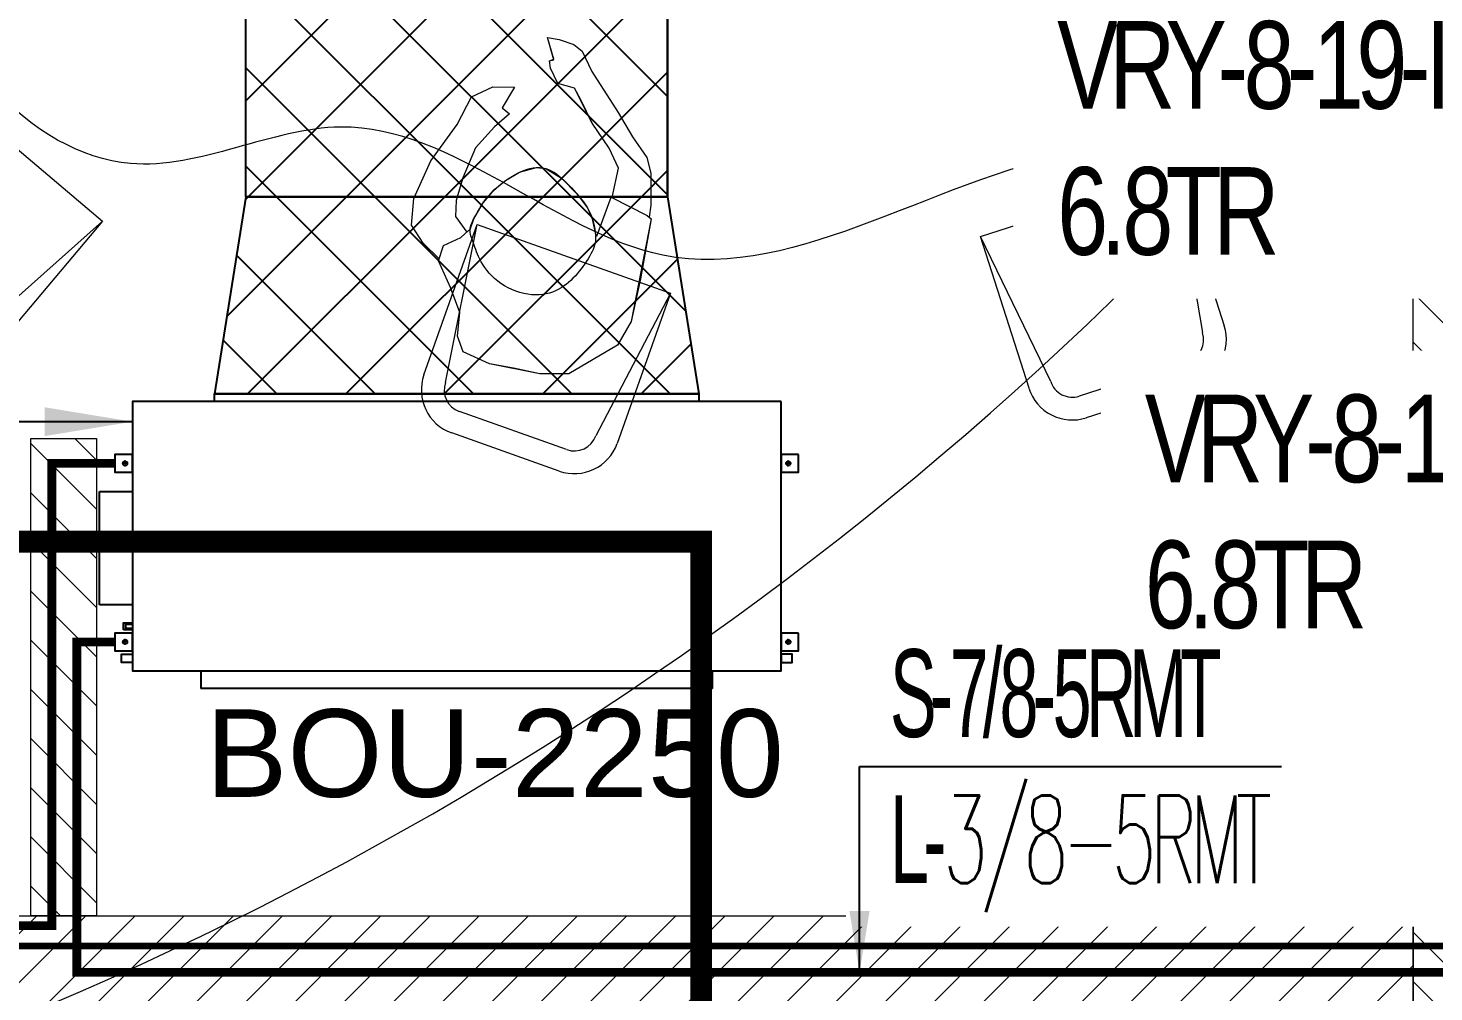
# Model space of a CAD drawing. Header units: millimetres. Extents: x -81374 to 485233, y -39075 to 157313.
# Drawn here: x 37298 to 40508, y 12944 to 15144 of the extents above; entities that cross this region are included whole.
import ezdxf
from ezdxf.enums import TextEntityAlignment as Align

# ---------------------------------------------------------------- set-up
doc = ezdxf.new("R2010")
doc.units = ezdxf.units.MM
for name, pattern in [('CENTER', [2, 1.25, -0.25, 0.25, -0.25]), ('CENTERX2', [4, 2.5, -0.5, 0.5, -0.5]), ('HIDDEN', [0.375, 0.25, -0.125])]:
    doc.linetypes.add(name, pattern=pattern)
for name, color, linetype in [('AC-RA-DIFFUSER', 6, 'Continuous'), ('CEN', 252, 'CENTER'), ('Hatch 01_UC', 7, 'Continuous'), ('M-HVAC ELLIPTICAL DUCT', 6, 'Continuous'), ('M-HVAC VRV PIPE', 152, 'Continuous'), ('M-HVAC-ELEPTICAL DUCT', 6, 'Continuous'), ('M-HVAC-TEXT', 7, 'Continuous'), ('PCE-HVACTEXT', 7, 'Continuous')]:
    doc.layers.add(name, color=color, linetype=linetype)
for name, color, linetype, lineweight in [('CB-AC CABLE TRAY', 213, 'Continuous', 15), ('DRAIN PIPE', 76, 'Continuous', 30), ('G-IMPT', 8, 'Continuous', 5), ('P-PIPE-IDEN', 7, 'Continuous', 9)]:
    doc.layers.add(name, color=color, linetype=linetype, lineweight=lineweight)
doc.styles.add('Arial_2', font='arial.ttf', dxfattribs={"height": 75})
doc.styles.add('HVAC TEXT', font='Romans.shx', dxfattribs={"width": 0.8, "height": 100})
doc.styles.add('romans', font='stylu.ttf', dxfattribs={"height": 125})
doc.styles.add('rs', font='romans.shx', dxfattribs={"width": 0.75})
doc.styles.get("Standard").update_dxf_attribs({"font": 'arial.ttf'})
doc.dimstyles.new('GLAZ ALU', dxfattribs={"dimscale": 100, "dimtxt": 2, "dimasz": 1.4, "dimexe": 0.8, "dimexo": 0.8, "dimgap": 0.75, "dimtad": 1, "dimdec": 0, "dimzin": 0, "dimdsep": 46, "dimtxsty": 'rs', "dimcen": 0.09, "dimclrd": 8, "dimclre": 8, "dimclrt": 2, "dimadec": 0, "dimazin": 0, "dimtfac": 1, "dimtdec": 0, "dimtmove": 0, "dimatfit": 3, "dimfxl": 1, "dimtolj": 1, "dimtzin": 0, "dimarcsym": 0})
doc.dimstyles.new('HVAC DIM', dxfattribs={"dimtxt": 100, "dimasz": 200, "dimexe": 50, "dimexo": 50, "dimgap": 50, "dimtad": 1, "dimtoh": 1, "dimdec": 0, "dimzin": 0, "dimdsep": 46, "dimtxsty": 'HVAC TEXT', "dimcen": 50, "dimclrd": 7, "dimclre": 7, "dimclrt": 7, "dimadec": 0, "dimazin": 0, "dimtfac": 1, "dimtdec": 0, "dimtofl": 0, "dimtmove": 0, "dimatfit": 3, "dimfxl": 1, "dimtolj": 1, "dimtzin": 0, "dimarcsym": 0})
pattern_1 = [(45, (-219788.42, -94207.17), (-112.2532, 112.2532), []), (135, (-219788.42, -94207.17), (-112.2532, -112.2532), [])]

# ---------------------------------------------------------------- blocks, each defined once
blk = doc.blocks.new('ng')
at = {"layer": 'CEN', "color": 9, "linetype": 'HIDDEN', "lineweight": 0, "ltscale": 1500, "true_color": 0xc7c8ca}
blk.add_lwpolyline([(51676.3, 27139), (51676.3, 25472.8), (47576.3, 25472.8), (47576.3, 27139)], dxfattribs=at)
blk = doc.blocks.new('floor plan 1')
at = {"layer": 'G-IMPT', "color": 8, "ltscale": 500}
for p, q in [((19660.4, -53207.9), (19905.4, -53294.8)), ((19405.9, -53614.2), (19527.6, -53271.1)), ((19643, -53256.9), (19888, -53343.8)), ((19405.9, -53614.2), (19576.6, -53288.5)), ((18209.2, -53408.8), (18456.7, -53329.5)), ((18225, -53458.4), (18472.6, -53379)), ((18587.5, -53396.8), (18698.6, -53743.4)), ((18538, -53412.7), (18698.6, -53743.4)), ((19526.7, -53495.2), (19638.1, -53429.6)), ((19526.7, -53495.2), (19638.1, -53429.6)), ((19638.1, -53429.6), (19704.5, -53429.5)), ((19638.1, -53429.6), (19704.5, -53429.5)), ((19704.5, -53429.5), (19764.6, -53442.5)), ((19704.5, -53429.5), (19764.6, -53442.5)), ((19919.7, -53410.2), (19847, -53770.6)), ((19968.7, -53427.6), (19847, -53770.6)), ((19764.6, -53442.5), (19819.4, -53453)), ((19764.6, -53442.5), (19819.4, -53453)), ((19819.4, -53453), (19879, -53480.4)), ((19819.4, -53453), (19879, -53480.4)), ((19495.4, -53549.6), (19526.7, -53495.2)), ((19495.4, -53549.6), (19526.7, -53495.2)), ((19879, -53480.4), (19892.5, -53516.1)), ((19879, -53480.4), (19892.5, -53516.1)), ((18253, -53886.3), (18191.4, -53523.8)), ((19892.5, -53516.1), (19887.2, -53570.2)), ((19892.5, -53516.1), (19887.2, -53570.2)), ((20702.3, -53778.3), (20937.3, -53500.4)), ((18253, -53886.3), (18141.9, -53539.6)), ((19474.2, -53647), (19495.4, -53549.6)), ((19474.2, -53647), (19495.4, -53549.6)), ((20702.3, -53778.3), (20977, -53534)), ((19887.2, -53570.2), (19907.9, -53627.1)), ((19887.2, -53570.2), (19907.9, -53627.1)), ((19847, -53770.6), (19405.9, -53614.2)), ((19847, -53770.6), (19405.9, -53614.2)), ((19650, -53629.8), (19655.9, -53625.9)), ((19655.9, -53625.9), (19662.1, -53622.4)), ((19662.1, -53622.4), (19668.5, -53619.2)), ((19668.5, -53619.2), (19675.4, -53616.4)), ((19675.4, -53616.4), (19682.5, -53614.1)), ((19682.5, -53614.1), (19689.9, -53612.2)), ((19689.9, -53612.2), (19697.7, -53610.9)), ((19697.7, -53610.9), (19705.7, -53610.1)), ((19705.7, -53610.1), (19714.2, -53610)), ((19714.2, -53610), (19722.9, -53610.4)), ((19722.9, -53610.4), (19731.9, -53611.5)), ((19731.9, -53611.5), (19741, -53613.3)), ((19741, -53613.3), (19750.2, -53615.6)), ((19750.2, -53615.6), (19759.3, -53618.5)), ((19759.3, -53618.5), (19768.2, -53622)), ((19768.2, -53622), (19776.9, -53626.1)), ((19776.9, -53626.1), (19785.2, -53630.7)), ((19907.9, -53627.1), (19935.5, -53687.8)), ((19907.9, -53627.1), (19935.5, -53687.8)), ((19450.2, -53783.7), (19474.2, -53647)), ((19450.2, -53783.7), (19474.2, -53647)), ((19614.7, -53663.9), (19619.3, -53658.4)), ((19619.3, -53658.4), (19623.9, -53653.1)), ((19623.9, -53653.1), (19628.8, -53648)), ((19628.8, -53648), (19633.7, -53643.1)), ((19633.7, -53643.1), (19638.9, -53638.4)), ((19638.9, -53638.4), (19644.3, -53633.9)), ((19644.3, -53633.9), (19650, -53629.8)), ((19785.2, -53630.7), (19793.1, -53635.8)), ((19793.1, -53635.8), (19800.5, -53641.4)), ((19800.5, -53641.4), (19807.4, -53647.3)), ((19807.4, -53647.3), (19813.9, -53653.5)), ((19813.9, -53653.5), (19819.8, -53659.9)), ((19594.1, -53692.4), (19597.8, -53686.7)), ((19597.8, -53686.7), (19601.7, -53681)), ((19601.7, -53681), (19605.9, -53675.2)), ((19605.9, -53675.2), (19610.2, -53669.5)), ((19610.2, -53669.5), (19614.7, -53663.9)), ((19819.8, -53659.9), (19825.2, -53666.4)), ((19825.2, -53666.4), (19830, -53672.9)), ((19830, -53672.9), (19834.3, -53679.3)), ((19834.3, -53679.3), (19838, -53685.5)), ((19838, -53685.5), (19841.3, -53691.6)), ((19841.3, -53691.6), (19844.1, -53697.5)), ((19935.5, -53687.8), (19924.2, -53722.4)), ((19935.5, -53687.8), (19934, -53692.4)), ((19578.3, -53728), (19579.4, -53723.3)), ((19579.4, -53723.3), (19580.8, -53718.5)), ((19580.8, -53718.5), (19582.7, -53713.7)), ((19582.7, -53713.7), (19584.9, -53708.7)), ((19584.9, -53708.7), (19587.6, -53703.5)), ((19587.6, -53703.5), (19590.7, -53698)), ((19590.7, -53698), (19594.1, -53692.4)), ((19844.1, -53697.5), (19846.6, -53703.1)), ((19846.6, -53703.1), (19848.7, -53708.6)), ((19848.7, -53708.6), (19850.7, -53713.9)), ((19850.7, -53713.9), (19852.5, -53718.9)), ((19852.5, -53718.9), (19854.2, -53723.8)), ((19854.2, -53723.8), (19855.8, -53728.4)), ((19924.2, -53722.4), (19884.6, -53740.9)), ((19934, -53692.4), (19970.3, -53728.4)), ((18698.6, -53743.4), (18253, -53886.3)), ((18698.6, -53743.4), (18253, -53886.3)), ((19574.2, -53744.4), (19541.1, -53833)), ((19577.1, -53742.7), (19577.2, -53737.6)), ((19577.4, -53748), (19577.1, -53742.7)), ((19577.2, -53737.6), (19577.5, -53732.7)), ((19577.9, -53753.7), (19577.4, -53748)), ((19577.5, -53732.7), (19578.3, -53728)), ((19578.8, -53759.6), (19577.9, -53753.7)), ((19855.8, -53728.4), (19857.5, -53732.8)), ((19857.5, -53732.8), (19859, -53737)), ((19859, -53737), (19860.3, -53741)), ((19860.3, -53741), (19861.5, -53744.9)), ((19861.5, -53744.9), (19862.4, -53748.6)), ((19862.4, -53748.6), (19863.1, -53752.1)), ((19863.1, -53752.1), (19863.4, -53755.6)), ((19863.4, -53755.6), (19863.4, -53758.9)), ((19884.6, -53740.9), (19867.2, -53756.8)), ((19897, -53789.3), (19871, -53753.4)), ((19970.3, -53728.4), (19997.3, -53769.5)), ((19459.1, -53791.6), (19450.2, -53783.7)), ((19450.5, -53814.9), (19454.6, -53787.6)), ((19579.8, -53765.6), (19578.8, -53759.6)), ((19581.2, -53771.7), (19579.8, -53765.6)), ((19582.7, -53777.8), (19581.2, -53771.7)), ((19584.4, -53783.7), (19582.7, -53777.8)), ((19586.3, -53789.4), (19584.4, -53783.7)), ((19852.5, -53788), (19851.2, -53790.4)), ((19853.8, -53785.7), (19852.5, -53788)), ((19855.1, -53783.4), (19853.8, -53785.7)), ((19856.2, -53781.1), (19855.1, -53783.4)), ((19857.4, -53778.8), (19856.2, -53781.1)), ((19858.6, -53776.3), (19857.4, -53778.8)), ((19859.8, -53773.7), (19858.6, -53776.3)), ((19860.8, -53771), (19859.8, -53773.7)), ((19861.8, -53768.2), (19860.8, -53771)), ((19862.6, -53765.2), (19861.8, -53768.2)), ((19863.1, -53762.1), (19862.6, -53765.2)), ((19863.4, -53758.9), (19863.1, -53762.1)), ((19997.3, -53769.5), (19992.1, -53830)), ((21059.6, -54080.5), (20702.3, -53778.3)), ((21059.6, -54080.5), (20702.3, -53778.3)), ((19451.1, -53888.2), (19450.5, -53814.9)), ((19541.1, -53833), (19459.1, -53791.6)), ((19588.4, -53794.8), (19586.3, -53789.4)), ((19590.5, -53799.8), (19588.4, -53794.8)), ((19592.9, -53804.5), (19590.5, -53799.8)), ((19595.4, -53809), (19592.9, -53804.5)), ((19598.2, -53813.4), (19595.4, -53809)), ((19601.3, -53817.7), (19598.2, -53813.4)), ((19604.6, -53822.2), (19601.3, -53817.7)), ((19836.8, -53815.4), (19833.6, -53820.2)), ((19839.6, -53810.8), (19836.8, -53815.4)), ((19842.1, -53806.6), (19839.6, -53810.8)), ((19844.3, -53802.7), (19842.1, -53806.6)), ((19846.3, -53799.1), (19844.3, -53802.7)), ((19848.1, -53795.9), (19846.3, -53799.1)), ((19849.7, -53793.1), (19848.1, -53795.9)), ((19851.2, -53790.4), (19849.7, -53793.1)), ((19895.6, -53825.3), (19897, -53789.3)), ((19539.2, -53832), (19525, -53899.2)), ((19608.3, -53826.8), (19604.6, -53822.2)), ((19612.3, -53831.7), (19608.3, -53826.8)), ((19616.8, -53837), (19612.3, -53831.7)), ((19621.6, -53842.5), (19616.8, -53837)), ((19626.6, -53848.3), (19621.6, -53842.5)), ((19632, -53854.1), (19626.6, -53848.3)), ((19809.9, -53848), (19803.6, -53853.9)), ((19815.7, -53842.1), (19809.9, -53848)), ((19821, -53836.3), (19815.7, -53842.1)), ((19825.7, -53830.7), (19821, -53836.3)), ((19829.9, -53825.3), (19825.7, -53830.7)), ((19833.6, -53820.2), (19829.9, -53825.3)), ((19880.2, -53877), (19895.6, -53825.3)), ((19992.1, -53830), (19952.8, -53915.7)), ((19637.5, -53860), (19632, -53854.1)), ((19643.1, -53865.7), (19637.5, -53860)), ((19648.9, -53871.3), (19643.1, -53865.7)), ((19654.7, -53876.6), (19648.9, -53871.3)), ((19660.5, -53881.5), (19654.7, -53876.6)), ((19666.3, -53886), (19660.5, -53881.5)), ((19766.8, -53881.4), (19758.8, -53885.9)), ((19774.6, -53876.5), (19766.8, -53881.4)), ((19782.3, -53871.2), (19774.6, -53876.5)), ((19789.7, -53865.6), (19782.3, -53871.2)), ((19796.8, -53859.9), (19789.7, -53865.6)), ((19803.6, -53853.9), (19796.8, -53859.9)), ((19851.1, -53945.4), (19880.2, -53877)), ((19459.6, -53923.7), (19451.1, -53888.2)), ((19525, -53899.2), (19545.7, -53945.3)), ((19672.2, -53890), (19666.3, -53886)), ((19678.2, -53893.5), (19672.2, -53890)), ((19684.4, -53896.3), (19678.2, -53893.5)), ((19690.7, -53898.6), (19684.4, -53896.3)), ((19697.4, -53900.1), (19690.7, -53898.6)), ((19704.3, -53900.8), (19697.4, -53900.1)), ((19711.5, -53900.8), (19704.3, -53900.8)), ((19719.1, -53900), (19711.5, -53900.8)), ((19726.8, -53898.4), (19719.1, -53900)), ((19734.7, -53896.2), (19726.8, -53898.4)), ((19742.7, -53893.3), (19734.7, -53896.2)), ((19750.8, -53889.9), (19742.7, -53893.3)), ((19758.8, -53885.9), (19750.8, -53889.9)), ((19952.8, -53915.7), (19893.2, -53998.7)), ((19492.9, -53971), (19459.6, -53923.7)), ((19545.7, -53945.3), (19584.7, -54002.1)), ((19807.9, -53993.4), (19851.1, -53945.4)), ((19525.3, -54026.7), (19492.9, -53971)), ((19584.7, -54002.1), (19610.4, -54054.9)), ((19773.6, -54023.3), (19807.9, -53993.4)), ((19893.2, -53998.7), (19860.6, -54062.5)), ((19585.8, -54119.7), (19525.3, -54026.7)), ((19762.3, -54084.1), (19790.6, -54036.9)), ((19790.6, -54036.9), (19773.6, -54023.3)), ((19610.4, -54054.9), (19624.9, -54081.7)), ((19860.6, -54062.5), (19811.4, -54084.8)), ((19624.9, -54081.7), (19662.8, -54092.7)), ((19662.8, -54092.7), (19679.7, -54127.8)), ((19811.4, -54084.8), (19762.3, -54084.1)), ((19607.9, -54166.2), (19585.8, -54119.7)), ((19679.7, -54127.8), (19681.9, -54144)), ((19626.9, -54181.5), (19607.9, -54166.2)), ((19681.9, -54144), (19672.3, -54147.8)), ((19672.3, -54147.8), (19686.7, -54197.9)), ((19660.2, -54192.8), (19626.9, -54181.5)), ((19686.7, -54197.9), (19660.2, -54192.8))]:
    blk.add_line(p, q, dxfattribs=at)
at = {"layer": 'G-IMPT', "color": 8, "ltscale": 500, "extrusion": (0, 0, -1)}
for p, q in [((19526.7, -53495.2), (19638.1, -53429.6)), ((19638.1, -53429.6), (19704.5, -53429.5)), ((19704.5, -53429.5), (19819.4, -53453)), ((19819.4, -53453), (19879, -53480.4)), ((19495.4, -53549.6), (19526.7, -53495.2)), ((19879, -53480.4), (19892.5, -53516.1)), ((19892.5, -53516.1), (19887.2, -53570.2)), ((19450.2, -53783.7), (19495.4, -53549.6)), ((19887.2, -53570.2), (19907.9, -53627.1)), ((19907.9, -53627.1), (19935.5, -53687.8)), ((19935.5, -53687.8), (19934, -53692.4)), ((19934, -53692.4), (19970.3, -53728.4)), ((19574.2, -53744.4), (19541.1, -53833)), ((19577.4, -53748), (19574.2, -53744.4)), ((19584.4, -53783.7), (19577.4, -53748)), ((19871, -53753.4), (19867.2, -53756.8)), ((19897, -53789.3), (19871, -53753.4)), ((19970.3, -53728.4), (19997.3, -53769.5)), ((19454.6, -53787.6), (19450.2, -53783.7)), ((19450.5, -53814.9), (19454.6, -53787.6)), ((19595.4, -53809), (19584.4, -53783.7)), ((19855.1, -53783.4), (19833.6, -53820.2)), ((19863.4, -53759.4), (19855.1, -53783.4)), ((19867.2, -53756.8), (19863.4, -53759.4)), ((19997.3, -53769.5), (19992.1, -53830)), ((19451.1, -53888.2), (19450.5, -53814.9)), ((19619.2, -53839.7), (19595.4, -53809)), ((19895.6, -53825.3), (19897, -53789.3)), ((19539.2, -53832), (19525, -53899.2)), ((19541.1, -53833), (19539.2, -53832)), ((19654.7, -53876.6), (19619.2, -53839.7)), ((19806.7, -53851), (19782.3, -53871.2)), ((19833.6, -53820.2), (19806.7, -53851)), ((19880.2, -53877), (19895.6, -53825.3)), ((19992.1, -53830), (19952.8, -53915.7)), ((19690.7, -53898.6), (19654.7, -53876.6)), ((19782.3, -53871.2), (19750.8, -53889.9)), ((19851.1, -53945.4), (19880.2, -53877)), ((19459.6, -53923.7), (19451.1, -53888.2)), ((19525, -53899.2), (19545.7, -53945.3)), ((19711.5, -53900.8), (19690.7, -53898.6)), ((19750.8, -53889.9), (19711.5, -53900.8)), ((19952.8, -53915.7), (19893.2, -53998.7)), ((19492.9, -53971), (19459.6, -53923.7)), ((19545.7, -53945.3), (19584.7, -54002.1)), ((19807.9, -53993.4), (19851.1, -53945.4)), ((19525.3, -54026.7), (19492.9, -53971)), ((19584.7, -54002.1), (19624.9, -54081.7)), ((19773.6, -54023.3), (19807.9, -53993.4)), ((19893.2, -53998.7), (19860.6, -54062.5)), ((19585.8, -54119.7), (19525.3, -54026.7)), ((19762.3, -54084.1), (19790.6, -54036.9)), ((19790.6, -54036.9), (19773.6, -54023.3)), ((19860.6, -54062.5), (19811.4, -54084.8)), ((19624.9, -54081.7), (19662.8, -54092.7)), ((19662.8, -54092.7), (19679.7, -54127.8)), ((19811.4, -54084.8), (19762.3, -54084.1)), ((19607.9, -54166.2), (19585.8, -54119.7)), ((19679.7, -54127.8), (19681.9, -54144)), ((19626.9, -54181.5), (19607.9, -54166.2)), ((19681.9, -54144), (19672, -54146.8)), ((19672, -54146.8), (19686.7, -54197.9)), ((19660.2, -54192.8), (19626.9, -54181.5)), ((19686.7, -54197.9), (19660.2, -54192.8))]:
    blk.add_line(p, q, dxfattribs=at)
at = {"layer": 'G-IMPT', "color": 8, "ltscale": 500}
for centre, radius, start, end in [((23904.3, -59273.9), 7908.2, 93.51982, 234.16532), ((19625.6, -53305.9), 104, 70.4691, 160.4691), ((19625.6, -53305.9), 52, 70.4691, 160.4691), ((19870.7, -53392.8), 104, 340.4691, 70.4691), ((18488.5, -53428.5), 104, 17.7712, 107.7712), ((19870.7, -53392.8), 52, 340.4691, 70.4691), ((18488.5, -53428.5), 52, 17.7712, 107.7712), ((18240.9, -53507.9), 104, 107.7712, 197.7712), ((18240.9, -53507.9), 52, 107.7712, 197.7712)]:
    blk.add_arc(centre, radius, start, end, dxfattribs=at)
blk.add_open_spline([(21136.5, -54410.9), (21080, -54177.6), (20720.6, -53758.1), (20048, -54146.4), (19369.5, -53438.9), (18678.2, -53973.2), (17983.2, -53938.2), (17596.6, -54602.7), (18248.8, -55143.7), (18846.6, -54722.1), (19528.8, -54260.8), (20104.5, -54787.9), (20612.8, -55210.4), (21088.3, -54914.4), (21166.9, -54595.2), (21144.6, -54444.2), (21136.5, -54410.9)], degree=3, knots=[0, 0, 0, 0, 756.658423, 1279.019322, 2126.509203, 3204.432119, 3558.461823, 4309.393457, 4908.214451, 5636.410887, 6429.902653, 7251.328062, 7850.936753, 8346.910325, 8733.176516, 8841.165454, 8841.165454, 8841.165454, 8841.165454], dxfattribs=at)
at = {"layer": 'CEN', "linetype": 'Continuous'}
blk.add_blockref('ng', (-28240.4, -78519.6), dxfattribs=at)
at = {"layer": 'G-IMPT', "color": 8, "ltscale": 500}
for rotation, p in [(359.9992, (39680.6, -4989.6, 0)), (359.9992, (35886.7, -10139.3, 0)), (270.0008, (28873.3, -20643.5, 0)), (359.9992, (11975.3, -26935.4, 0)), (359.9992, (15267.6, -26935.4, 0)), (359.9992, (26686.3, -26987.7, 0)), (270.0008, (15861.1, -28615, 0)), (89.9992, (23697.8, -33300.6, 0)), (89.9992, (23597.9, -35337.7, 0)), (89.9992, (23597.9, -37388.3, 0)), (359.9992, (13750.4, -37781.5, 0)), (89.9992, (23697.8, -40746.8, 0)), (89.9992, (23597.8, -44302.5, 0)), (89.9992, (23597.8, -46399.1, 0)), (89.9992, (23697.8, -48339.8, 0)), (89.9992, (23697.8, -54280, 0)), (359.9992, (27418.1, -55702.4, 0)), (89.9992, (9671.9, -65856.5, 0)), (359.9992, (4684.1, -67403.4, 0)), (359.9992, (8737.2, -67403.4, 0))]:
    blk.add_attdef('PARTITIONTYPE', text='', height=200, rotation=rotation, dxfattribs=at).set_placement(p, align=Align.MIDDLE_CENTER)
blk = doc.blocks.new('*U125')
at = {"layer": 'CB-AC CABLE TRAY', "true_color": 0xa953a0}
h = blk.add_hatch(dxfattribs=at)
h.set_pattern_fill('ANSI31', color=215, scale=25)
h.set_pattern_definition([(45, (-899061.19, 1102908.81), (-56.1266008, 56.1266008), [])])
h.paths.add_polyline_path([(-88704.9, -150.4), (-88704.9, 149.6), (-82996.9, 149.6), (-82996.9, -150.4)])
at = {"layer": 'CB-AC CABLE TRAY', "color": 215, "true_color": 0xa953a0}
blk.add_lwpolyline([(-88704.9, -150.4), (-88704.9, 149.6), (-82996.9, 149.6), (-82996.9, -150.4)], close=True, dxfattribs=at)
blk = doc.blocks.new('*U126')
at = {"layer": 'CB-AC CABLE TRAY', "true_color": 0xa953a0}
h = blk.add_hatch(dxfattribs=at)
h.set_pattern_fill('ANSI31', color=215, scale=25)
h.set_pattern_definition([(45, (-903679.595, 1102758.81), (-56.1266008, 56.1266008), [])])
h.paths.add_polyline_path([(-88704.9, -150.4), (-88704.9, -0.4), (-87615.3, -0.4), (-87615.3, -150.4)])
at = {"layer": 'CB-AC CABLE TRAY', "color": 215, "true_color": 0xa953a0}
blk.add_lwpolyline([(-88704.9, -150.4), (-88704.9, -0.4), (-87615.3, -0.4), (-87615.3, -150.4)], close=True, dxfattribs=at)
blk = doc.blocks.new('*U127')
at = {"layer": 'CB-AC CABLE TRAY', "true_color": 0xa953a0}
h = blk.add_hatch(dxfattribs=at)
h.set_pattern_fill('ANSI31', color=215, scale=25)
h.set_pattern_definition([(45, (-897484.87, 1103208.81), (-56.1266008, 56.1266008), [])])
h.paths.add_polyline_path([(-88704.9, -150.4), (-88704.9, 449.6), (-81420.5, 449.6), (-81420.5, -150.4)])
at = {"layer": 'CB-AC CABLE TRAY', "color": 215, "true_color": 0xa953a0}
blk.add_lwpolyline([(-88704.9, -150.4), (-88704.9, 449.6), (-81420.5, 449.6), (-81420.5, -150.4)], close=True, dxfattribs=at)
blk = doc.blocks.new('DSD 96')
at = {"color": 190}
for p, q in [((-511, 218.5), (-511, 178.5)), ((-511, 218.5), (657, 218.5)), ((657, 178.5), (657, 218.5)), ((-480, -453.5), (-480, -436.5)), ((626, -436.5), (626, -453.5)), ((-480, -453.5), (626, -453.5))]:
    blk.add_line(p, q, dxfattribs=at)
at = {"color": 6, "linetype": 'CENTERX2', "lineweight": 5}
for p, q in [((-691, 112.5), (-677, 112.5)), ((-684, 119.5), (-684, 105.5)), ((823, 112.5), (837, 112.5)), ((830, 119.5), (830, 105.5)), ((-684, -288), (-684, -302)), ((830, -288), (830, -302)), ((-691, -295), (-677, -295)), ((823, -295), (837, -295))]:
    blk.add_line(p, q, dxfattribs=at)
at = {"color": 3}
for p, q in [((813.5, 27.5), (888.5, 27.5)), ((888.5, 27.5), (888.5, -231)), ((888.5, -231), (813.5, -231))]:
    blk.add_line(p, q, dxfattribs=at)
at = {"color": 190}
blk.add_lwpolyline([(-667.5, -436.5), (813.5, -436.5), (813.5, 178.5), (-667.5, 178.5)], close=True, dxfattribs=at)
at = {"color": 4}
for points in [[(-707.5, 92.5), (-667.5, 92.5), (-667.5, 132.5), (-707.5, 132.5)], [(813.5, 92.5), (853.5, 92.5), (853.5, 132.5), (813.5, 132.5)], [(-707.5, -315), (-667.5, -315), (-667.5, -275), (-707.5, -275)], [(813.5, -315), (853.5, -315), (853.5, -275), (813.5, -275)]]:
    blk.add_lwpolyline(points, close=True, dxfattribs=at)
at = {"color": 2}
for points in [[(-667.5, 140.6), (-667.5, 159.7), (-692.5, 159.7), (-692.5, 140.6)], [(813.5, 140.6), (813.5, 159.7), (838.5, 159.7), (838.5, 140.6)]]:
    blk.add_lwpolyline(points, close=True, dxfattribs=at)
at = {"color": 6}
blk.add_lwpolyline([(833.5, 85), (833.5, 69.1), (813.5, 69.1), (813.5, 85)], close=True, dxfattribs=at)
at = {"color": 5}
blk.add_lwpolyline([(828.5, 81.8), (828.5, 72.3), (813.5, 72.3), (813.5, 81.8)], close=True, dxfattribs=at)
at = {"color": 4}
for centre in [(-684, 112.5), (830, 112.5), (-684, -295), (830, -295)]:
    blk.add_circle(centre, 5, dxfattribs=at)

msp = doc.modelspace()

# ---------------------------------------------------------------- hatches: boundary and pattern name
at = {"layer": 'Hatch 01_UC', "linetype": 'Continuous'}
h = msp.add_hatch(dxfattribs=at)
h.set_pattern_fill('ANSI37', color=42, scale=50, angle=360)
h.set_pattern_definition(pattern_1)
h.paths.add_polyline_path([(37795.3, 17759.1), (38758.3, 17759.1), (38758.3, 14758.5), (37795.3, 14758.5)])
h = msp.add_hatch(dxfattribs=at)
h.set_pattern_fill('ANSI37', color=42, scale=50, angle=360)
h.set_pattern_definition(pattern_1)
h.paths.add_polyline_path([(37723.8, 14308.5), (38829.8, 14308.5), (38758.3, 14758.5), (37795.3, 14758.5)])

# ---------------------------------------------------------------- linework, layer by layer
at = {"layer": 'CEN', "color": 11, "linetype": 'HIDDEN', "lineweight": 0, "ltscale": 1500, "const_width": 50}
msp.add_lwpolyline([(34734.9, 12305.3), (34734.9, 13971.5), (38834.9, 13971.5), (38834.9, 12305.3)], dxfattribs=at)
at = {"layer": 'DRAIN PIPE', "color": 76, "linetype": 'Continuous', "const_width": 20}
msp.add_lwpolyline([(27062.8, 13094.6), (37352.5, 13094.6), (37352.5, 14150), (37496.3, 14150)], dxfattribs=at)
at = {"layer": 'M-HVAC ELLIPTICAL DUCT', "linetype": 'Continuous'}
for p, q in [((37795.3, 14758.5), (37795.3, 32923.8)), ((38758.3, 14758.5), (38758.3, 32923.8)), ((37795.3, 14758.5), (37723.8, 14308.5)), ((37795.3, 14758.5), (38758.3, 14758.5)), ((38758.3, 14758.5), (38829.8, 14308.5))]:
    msp.add_line(p, q, dxfattribs=at)
at = {"layer": 'M-HVAC ELLIPTICAL DUCT', "color": 6, "linetype": 'Continuous'}
msp.add_line((37723.8, 14308.5), (38829.8, 14308.5), dxfattribs=at)
msp.add_lwpolyline([(37795.3, 17759.1), (38758.3, 17759.1), (38758.3, 14758.5), (37795.3, 14758.5)], close=True, dxfattribs=at)

# ---------------------------------------------------------------- block references
at = {"linetype": 'Continuous', "rotation": 180}
msp.add_blockref('floor plan 1', (58170.8, -39075.4), dxfattribs=at)
at = {"layer": 'AC-RA-DIFFUSER', "rotation": 180}
msp.add_blockref('DSD 96', (38349.8, 13855), dxfattribs=at)
msp.add_blockref('DSD 96', (38349.8, 13855), dxfattribs=at)
at = {"layer": 'CB-AC CABLE TRAY', "color": 4, "linetype": 'HIDDEN'}
for name, p, rotation in [('*U127', (40910, 99766.6), 89.99971984367855), ('*U126', (37304.3, 101822.1), 89.99971984367855), ('*U125', (123456.9, 12967.3), 359.9997198436913)]:
    msp.add_blockref(name, p, dxfattribs=dict(at, rotation=rotation))

# ---------------------------------------------------------------- texts
at = {"layer": 'M-HVAC-ELEPTICAL DUCT', "insert": (37703.9, 13588.8, 1198.1), "char_height": 200, "attachment_point": 1}
msp.add_mtext('BOU-2250', dxfattribs=at)

# ---------------------------------------------------------------- leaders
at = {"layer": 'M-HVAC ELLIPTICAL DUCT', "linetype": 'Continuous'}
msp.add_leader([(37536.3, 14245.2), (26512.8, 14245.2)], dimstyle='HVAC DIM', dxfattribs=at)

# ---------------------------------------------------------------- next in the draw order: texts
at = {"layer": 'P-PIPE-IDEN', "char_height": 200, "width": 1170.464, "attachment_point": 1, "style": 'Arial_2', "bg_fill": 2}
for insert in [(39647.6, 15159.6), (39847.7, 14307.1)]:
    msp.add_mtext('{\\W0.75;\\T0.75;\\C1;VRY-8-19-I\\P6.8TR}', dxfattribs=dict(at, insert=insert))

# ---------------------------------------------------------------- next in the draw order: linework, layer by layer
at = {"layer": 'M-HVAC VRV PIPE', "linetype": 'Continuous', "const_width": 20}
msp.add_lwpolyline([(40983.3, 12988.3), (37409.5, 12988.3), (37409.5, 13742.5), (37496.3, 13742.5)], dxfattribs=at)

# ---------------------------------------------------------------- next in the draw order: texts
at = {"layer": 'M-HVAC-TEXT', "insert": (39265.6, 13125.5), "char_height": 200, "width": 1334.442, "attachment_point": 7, "style": 'romans', "bg_fill": 2}
msp.add_mtext('\\pxql;{\\W0.6;\\T0.75;\\C150;S-7/8-5RMT\\P\\pt1;L-\\Fromans.shx|c1;3/8-5RMT}', dxfattribs=at)

# ---------------------------------------------------------------- next in the draw order: linework, layer by layer
at = {"layer": 'M-HVAC VRV PIPE', "color": 6, "linetype": 'Continuous', "elevation": 0}
msp.add_lwpolyline([(35955.9, -11961.6, 15, 15, 0), (35237.4, -11961.6, 15, 15, 0), (35240.7, 13048.3, 15, 15, 0), (40936.3, 13048.3, 15, 15, 0), (40936.3, 13048.3, 15, 15, 0), (40903.3, 18367.2, 15, 15, 0), (46651, 18367.2, 0, 0, 0)], format="xyseb", dxfattribs=at)

# ---------------------------------------------------------------- next in the draw order: leaders
at = {"layer": 'PCE-HVACTEXT', "ltscale": 0.25}
msp.add_leader([(39196.4, 12988.3), (39196.4, 13457.8), (40159.9, 13457.8)], dimstyle='GLAZ ALU', override={"dimtad": 0, "dimclrd": 7, "dimclrt": 256, "dimfxl": 100, "dimfxlon": 1, "dimtfill": 1, "dimarcsym": 1}, dxfattribs=at)

doc.saveas('drawing.dxf')
